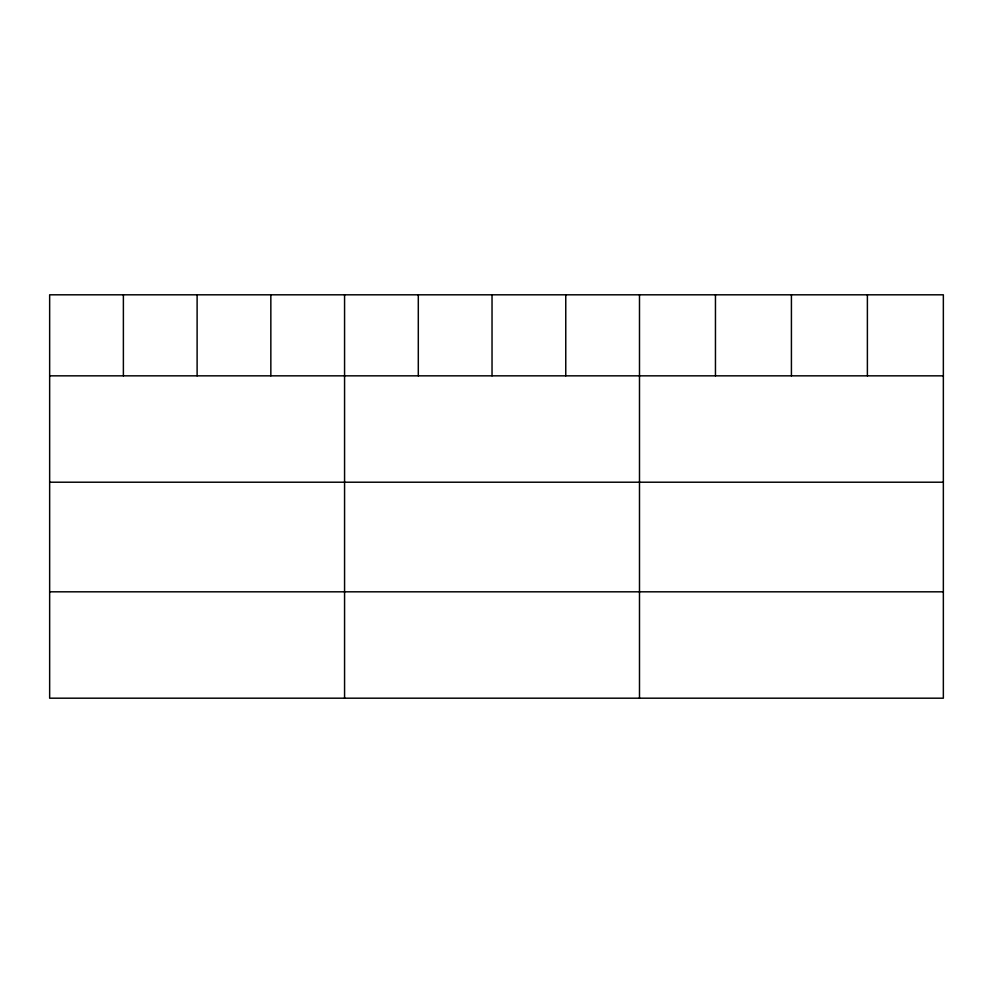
<?xml version="1.0" encoding="UTF-8"?>
<svg xmlns="http://www.w3.org/2000/svg" width="993" height="993" viewBox="0 0 993 993"><rect width="100%" height="100%" fill="white"/><g stroke="black" fill="none" stroke-linecap="round" stroke-linejoin="round"><path stroke-width="1.49" d="M943.35 375.838L943.35 698.191L49.65 698.191L49.65 294.809L943.35 294.809L943.35 375.838L49.65 375.838M49.65 482.213L943.35 482.213M49.65 591.816L943.35 591.816M867.385 294.809L867.385 375.838M791.421 294.809L791.421 375.838M715.457 294.809L715.457 375.838M639.492 294.809L639.492 698.191M565.762 294.809L565.762 375.838M492.031 294.809L492.031 375.838M418.301 294.809L418.301 375.838M344.571 294.809L344.571 698.191M270.841 294.809L270.841 375.838M197.111 294.809L197.111 375.838M123.38 294.809L123.38 375.838"/></g></svg>
